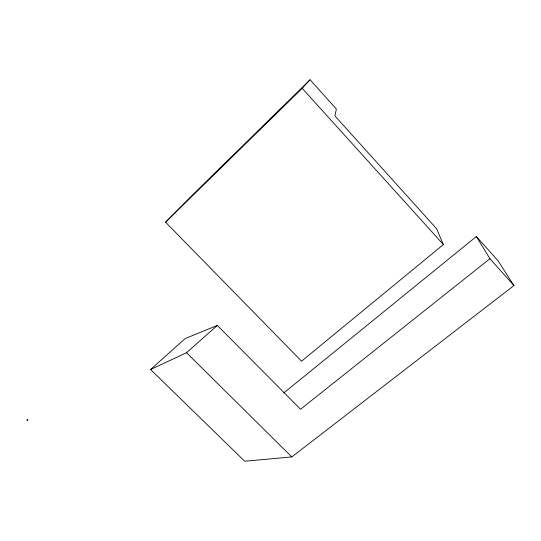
<?xml version="1.0" encoding="UTF-8"?>
<svg xmlns="http://www.w3.org/2000/svg" width="541" height="541" viewBox="0 0 541 541"><rect width="100%" height="100%" fill="white"/><g stroke="black" fill="none" stroke-linecap="round" stroke-linejoin="round"><path stroke-width="0.81" d="M165.573 222.195L302.223 88.332L310.047 79.757L336.353 109.011L334.899 115.889L436.499 228.606L443.383 244.566L301.553 361.192L165.573 222.195L192.799 194.686L310.047 79.757M476.371 236.518L498.146 260.931L513.95 285.574L291.802 456.915L244.721 461.243L150.581 369.523L185.184 338.538L217.326 325.432L300.546 409.239L489.923 258.693L476.371 236.518L283.897 392.861M150.581 369.523L186.53 352.725L217.326 325.432M186.53 352.725L291.802 456.915M302.223 88.332L443.383 244.566M489.923 258.693L513.95 285.574M27.787 419.579L27.05 420.425L27.787 419.579"/></g></svg>
